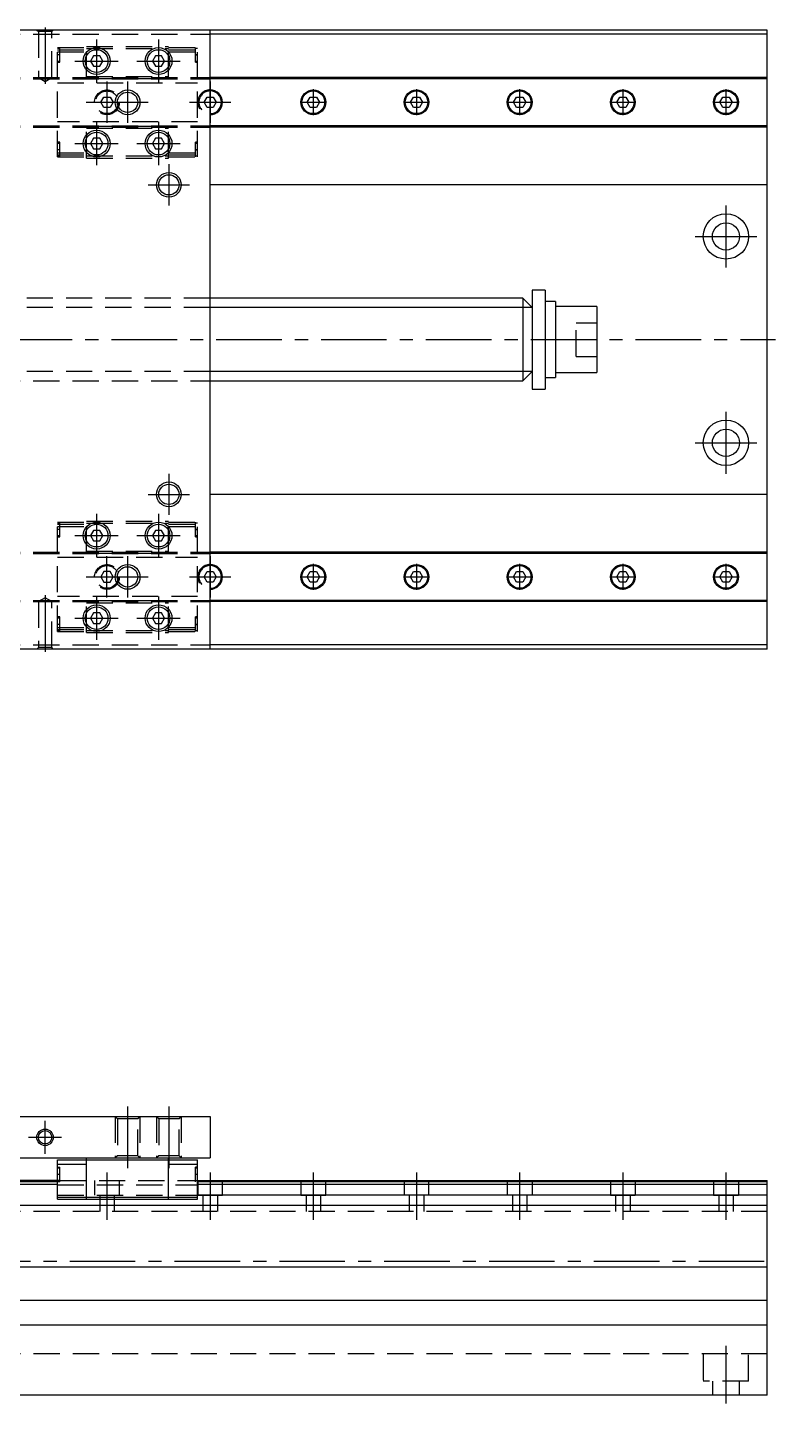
# Model space of a CAD drawing. Extents: x -2 to 722, y -8 to 349.
# Drawn here: x 540.9 to 722.1, y 15.5 to 348.9 of the extents above; entities that cross this region are included whole.
import ezdxf

# ---------------------------------------------------------------- set-up
doc = ezdxf.new("R2010")
doc.units = 0
doc.header["$LTSCALE"] = 0.5
doc.linetypes.add('CENTER', pattern=[50.8, 31.75, -6.35, 6.35, -6.35])
doc.linetypes.add('DASHED', pattern=[19.05, 12.7, -6.35])
for name, color, linetype in [('MSM_CENTER', 1, 'CENTER'), ('MSM_CONTINUOUS', 7, 'CONTINUOUS'), ('MSM_DASHED', 4, 'DASHED'), ('MSM_NARROW', 5, 'CONTINUOUS')]:
    doc.layers.add(name, color=color, linetype=linetype)

msp = doc.modelspace()

# ---------------------------------------------------------------- linework, layer by layer
at = {"layer": 'MSM_CENTER'}
for p, q in [((545.13, 348.91), (545.13, 335.23)), ((557.63, 346.04), (557.63, 335.54)), ((572.63, 346.04), (572.63, 335.54)), ((548.7, 342.29), (548.15, 342.29)), ((552.38, 340.79), (562.88, 340.79)), ((567.38, 340.79), (577.88, 340.79)), ((582.1, 342.29), (581.55, 342.29)), ((560.13, 335.79), (560.13, 325.79)), ((565.13, 335.79), (565.13, 325.79)), ((585.13, 335.79), (585.13, 325.79)), ((610.13, 333.94), (610.13, 327.64)), ((635.13, 333.94), (635.13, 327.64)), ((660.13, 333.94), (660.13, 327.64)), ((685.13, 333.94), (685.13, 327.64)), ((710.13, 333.94), (710.13, 327.64)), ((555.13, 330.79), (570.13, 330.79)), ((580.13, 330.79), (590.13, 330.79)), ((606.98, 330.79), (613.28, 330.79)), ((631.98, 330.79), (638.28, 330.79)), ((656.98, 330.79), (663.28, 330.79)), ((681.98, 330.79), (688.28, 330.79)), ((706.98, 330.79), (713.28, 330.79)), ((557.63, 326.04), (557.63, 315.54)), ((572.63, 326.04), (572.63, 315.54)), ((552.38, 320.79), (562.88, 320.79)), ((567.38, 320.79), (577.88, 320.79)), ((548.7, 319.29), (548.15, 319.29)), ((582.1, 319.29), (581.55, 319.29)), ((575.13, 315.79), (575.13, 305.79)), ((570.13, 310.79), (580.13, 310.79)), ((710.13, 305.79), (710.13, 290.79)), ((702.63, 298.29), (717.63, 298.29)), ((231.03, 273.29), (722.13, 273.29)), ((710.13, 255.79), (710.13, 240.79)), ((702.63, 248.29), (717.63, 248.29)), ((575.13, 240.79), (575.13, 230.79)), ((570.13, 235.79), (580.13, 235.79)), ((557.63, 231.04), (557.63, 220.54)), ((572.63, 231.04), (572.63, 220.54)), ((548.7, 227.29), (548.15, 227.29)), ((582.1, 227.29), (581.55, 227.29)), ((552.38, 225.79), (562.88, 225.79)), ((567.38, 225.79), (577.88, 225.79)), ((560.13, 210.79), (560.13, 220.79)), ((565.13, 220.79), (565.13, 210.79)), ((585.13, 220.79), (585.13, 210.79)), ((610.13, 218.94), (610.13, 212.64)), ((635.13, 218.94), (635.13, 212.64)), ((660.13, 218.94), (660.13, 212.64)), ((685.13, 218.94), (685.13, 212.64)), ((710.13, 218.94), (710.13, 212.64)), ((555.13, 215.79), (570.13, 215.79)), ((580.13, 215.79), (590.13, 215.79)), ((606.98, 215.79), (613.28, 215.79)), ((631.98, 215.79), (638.28, 215.79)), ((656.98, 215.79), (663.28, 215.79)), ((681.98, 215.79), (688.28, 215.79)), ((706.98, 215.79), (713.28, 215.79)), ((545.13, 211.35), (545.13, 197.67)), ((557.63, 211.04), (557.63, 200.54)), ((572.63, 211.04), (572.63, 200.54)), ((548.7, 204.29), (548.15, 204.29)), ((552.38, 205.79), (562.88, 205.79)), ((567.38, 205.79), (577.88, 205.79)), ((582.1, 204.29), (581.55, 204.29)), ((565.13, 87.5), (565.13, 72.5)), ((575.13, 87.5), (575.13, 72.5)), ((545.13, 76), (545.13, 84)), ((541.13, 80), (549.13, 80)), ((548.7, 71), (548.15, 71)), ((560.13, 71.5), (560.13, 60)), ((582.1, 71), (581.55, 71)), ((585.13, 71.5), (585.13, 60)), ((610.13, 71.5), (610.13, 60)), ((635.13, 71.5), (635.13, 60)), ((660.13, 71.5), (660.13, 60)), ((685.13, 71.5), (685.13, 60)), ((710.13, 71.5), (710.13, 60)), ((271.73, 50), (722.13, 50)), ((710.13, 29.5), (710.13, 15.5))]:
    msp.add_line(p, q, dxfattribs=at)
at = {"layer": 'MSM_CONTINUOUS'}
for p, q in [((720.13, 348.29), (350.18, 348.29)), ((585.13, 198.29), (585.13, 348.29)), ((720.13, 347.29), (585.13, 347.29)), ((720.13, 198.29), (720.13, 348.29)), ((556.89, 342.07), (556.15, 340.79)), ((556.15, 340.79), (556.89, 339.51)), ((558.37, 342.07), (556.89, 342.07)), ((559.11, 340.79), (558.37, 342.07)), ((558.37, 339.51), (559.11, 340.79)), ((571.89, 342.07), (571.15, 340.79)), ((571.15, 340.79), (571.89, 339.51)), ((573.37, 342.07), (571.89, 342.07)), ((574.11, 340.79), (573.37, 342.07)), ((573.37, 339.51), (574.11, 340.79)), ((556.89, 339.51), (558.37, 339.51)), ((571.89, 339.51), (573.37, 339.51)), ((720.13, 336.79), (585.13, 336.79)), ((720.08, 324.79), (720.08, 336.79)), ((720.08, 336.49), (585.13, 336.49)), ((585.13, 332.07), (585.87, 332.07)), ((585.87, 332.07), (586.61, 330.79)), ((586.61, 330.79), (585.87, 329.51)), ((608.65, 330.79), (609.39, 332.07)), ((609.39, 329.51), (608.65, 330.79)), ((609.39, 332.07), (610.87, 332.07)), ((610.87, 332.07), (611.61, 330.79)), ((611.61, 330.79), (610.87, 329.51)), ((633.65, 330.79), (634.39, 332.07)), ((634.39, 329.51), (633.65, 330.79)), ((634.39, 332.07), (635.87, 332.07)), ((635.87, 332.07), (636.61, 330.79)), ((636.61, 330.79), (635.87, 329.51)), ((658.65, 330.79), (659.39, 332.07)), ((659.39, 329.51), (658.65, 330.79)), ((659.39, 332.07), (660.87, 332.07)), ((660.87, 332.07), (661.61, 330.79)), ((661.61, 330.79), (660.87, 329.51)), ((683.65, 330.79), (684.39, 332.07)), ((684.39, 329.51), (683.65, 330.79)), ((684.39, 332.07), (685.87, 332.07)), ((685.87, 332.07), (686.61, 330.79)), ((686.61, 330.79), (685.87, 329.51)), ((708.65, 330.79), (709.39, 332.07)), ((709.39, 329.51), (708.65, 330.79)), ((709.39, 332.07), (710.87, 332.07)), ((710.87, 332.07), (711.61, 330.79)), ((711.61, 330.79), (710.87, 329.51)), ((585.87, 329.51), (585.13, 329.51)), ((610.87, 329.51), (609.39, 329.51)), ((635.87, 329.51), (634.39, 329.51)), ((660.87, 329.51), (659.39, 329.51)), ((685.87, 329.51), (684.39, 329.51)), ((710.87, 329.51), (709.39, 329.51)), ((720.08, 325.09), (585.13, 325.09)), ((720.08, 324.79), (585.13, 324.79)), ((556.89, 322.07), (556.15, 320.79)), ((556.15, 320.79), (556.89, 319.51)), ((558.37, 322.07), (556.89, 322.07)), ((559.11, 320.79), (558.37, 322.07)), ((558.37, 319.51), (559.11, 320.79)), ((571.89, 322.07), (571.15, 320.79)), ((571.15, 320.79), (571.89, 319.51)), ((573.37, 322.07), (571.89, 322.07)), ((574.11, 320.79), (573.37, 322.07)), ((573.37, 319.51), (574.11, 320.79)), ((556.89, 319.51), (558.37, 319.51)), ((571.89, 319.51), (573.37, 319.51)), ((720.13, 310.79), (585.13, 310.79)), ((663.13, 285.29), (663.13, 261.29)), ((666.33, 285.29), (663.13, 285.29)), ((666.33, 285.29), (666.33, 261.29)), ((660.88, 283.29), (585.13, 283.29)), ((663.13, 281.04), (660.88, 283.29)), ((660.88, 283.29), (660.88, 263.29)), ((668.83, 282.49), (666.33, 282.49)), ((668.83, 282.49), (668.83, 264.09)), ((678.83, 281.29), (668.83, 281.29)), ((678.83, 281.29), (678.83, 265.29)), ((660.88, 263.29), (663.13, 265.54)), ((666.33, 264.09), (668.83, 264.09)), ((668.83, 265.29), (678.83, 265.29)), ((585.13, 263.29), (660.88, 263.29)), ((663.13, 261.29), (666.33, 261.29)), ((720.13, 235.79), (585.13, 235.79)), ((556.89, 227.07), (556.15, 225.79)), ((558.37, 227.07), (556.89, 227.07)), ((559.11, 225.79), (558.37, 227.07)), ((571.89, 227.07), (571.15, 225.79)), ((573.37, 227.07), (571.89, 227.07)), ((574.11, 225.79), (573.37, 227.07)), ((556.15, 225.79), (556.89, 224.51)), ((556.89, 224.51), (558.37, 224.51)), ((558.37, 224.51), (559.11, 225.79)), ((571.15, 225.79), (571.89, 224.51)), ((571.89, 224.51), (573.37, 224.51)), ((573.37, 224.51), (574.11, 225.79)), ((720.08, 221.79), (585.13, 221.79)), ((720.08, 221.49), (585.13, 221.49)), ((720.08, 209.79), (720.08, 221.79)), ((585.13, 217.07), (585.87, 217.07)), ((585.87, 217.07), (586.61, 215.79)), ((608.65, 215.79), (609.39, 217.07)), ((609.39, 217.07), (610.87, 217.07)), ((610.87, 217.07), (611.61, 215.79)), ((633.65, 215.79), (634.39, 217.07)), ((634.39, 217.07), (635.87, 217.07)), ((635.87, 217.07), (636.61, 215.79)), ((658.65, 215.79), (659.39, 217.07)), ((659.39, 217.07), (660.87, 217.07)), ((660.87, 217.07), (661.61, 215.79)), ((683.65, 215.79), (684.39, 217.07)), ((684.39, 217.07), (685.87, 217.07)), ((685.87, 217.07), (686.61, 215.79)), ((708.65, 215.79), (709.39, 217.07)), ((709.39, 217.07), (710.87, 217.07)), ((710.87, 217.07), (711.61, 215.79)), ((585.87, 214.51), (585.13, 214.51)), ((586.61, 215.79), (585.87, 214.51)), ((609.39, 214.51), (608.65, 215.79)), ((610.87, 214.51), (609.39, 214.51)), ((611.61, 215.79), (610.87, 214.51)), ((634.39, 214.51), (633.65, 215.79)), ((635.87, 214.51), (634.39, 214.51)), ((636.61, 215.79), (635.87, 214.51)), ((659.39, 214.51), (658.65, 215.79)), ((660.87, 214.51), (659.39, 214.51)), ((661.61, 215.79), (660.87, 214.51)), ((684.39, 214.51), (683.65, 215.79)), ((685.87, 214.51), (684.39, 214.51)), ((686.61, 215.79), (685.87, 214.51)), ((709.39, 214.51), (708.65, 215.79)), ((710.87, 214.51), (709.39, 214.51)), ((711.61, 215.79), (710.87, 214.51)), ((720.08, 210.09), (585.13, 210.09)), ((556.89, 207.07), (556.15, 205.79)), ((558.37, 207.07), (556.89, 207.07)), ((559.11, 205.79), (558.37, 207.07)), ((571.89, 207.07), (571.15, 205.79)), ((573.37, 207.07), (571.89, 207.07)), ((574.11, 205.79), (573.37, 207.07)), ((720.13, 209.79), (585.13, 209.79)), ((556.15, 205.79), (556.89, 204.51)), ((556.89, 204.51), (558.37, 204.51)), ((558.37, 204.51), (559.11, 205.79)), ((571.15, 205.79), (571.89, 204.51)), ((571.89, 204.51), (573.37, 204.51)), ((573.37, 204.51), (574.11, 205.79)), ((720.13, 198.29), (350.18, 198.29)), ((720.13, 199.29), (585.13, 199.29)), ((485.13, 85), (585.13, 85)), ((585.13, 85), (585.13, 75)), ((485.13, 75), (585.13, 75)), ((548.18, 65), (548.18, 74.5)), ((548.18, 74.5), (582.08, 74.5)), ((548.18, 73.5), (555.18, 73.5)), ((555.18, 65), (555.18, 75)), ((575.08, 65), (575.08, 75)), ((575.08, 73.5), (582.08, 73.5)), ((582.08, 65), (582.08, 74.5)), ((548.18, 72.8), (548.68, 72.8)), ((548.68, 72.5), (548.18, 72.5)), ((548.68, 69.2), (548.68, 72.8)), ((582.08, 72.8), (581.58, 72.8)), ((581.58, 69.2), (581.58, 72.8)), ((582.08, 72.5), (581.58, 72.5)), ((548.68, 69.5), (521.58, 69.5)), ((548.18, 69.2), (522.08, 69.2)), ((548.18, 68.55), (522.08, 68.55)), ((548.68, 69.2), (548.18, 69.2)), ((581.58, 69.5), (720.08, 69.5)), ((720.08, 69.2), (582.08, 69.2)), ((720.08, 68.55), (582.08, 68.55)), ((720.08, 63.5), (720.08, 69.5)), ((720.13, 63.5), (350.13, 63.5)), ((548.18, 65.5), (582.08, 65.5)), ((548.18, 65), (582.08, 65)), ((720.08, 65.95), (582.08, 65.95)), ((720.13, 17.5), (720.13, 63.5)), ((720.13, 48.5), (350.13, 48.5)), ((350.13, 40.5), (720.13, 40.5)), ((720.13, 34.5), (350.13, 34.5)), ((720.13, 17.5), (350.13, 17.5))]:
    msp.add_line(p, q, dxfattribs=at)
for centre, radius in [((557.63, 340.79), 3.25), ((557.63, 340.79), 2.75), ((572.63, 340.79), 3.25), ((572.63, 340.79), 2.75), ((610.13, 330.79), 3), ((610.13, 330.79), 2.75), ((635.13, 330.79), 3), ((635.13, 330.79), 2.75), ((660.13, 330.79), 3), ((660.13, 330.79), 2.75), ((685.13, 330.79), 3), ((685.13, 330.79), 2.75), ((710.13, 330.79), 3), ((710.13, 330.79), 2.75), ((565.13, 330.79), 2.46), ((557.63, 320.79), 3.25), ((557.63, 320.79), 2.75), ((572.63, 320.79), 3.25), ((572.63, 320.79), 2.75), ((575.13, 310.79), 2.46), ((710.13, 298.29), 5.5), ((710.13, 298.29), 3.3), ((710.13, 248.29), 5.5), ((710.13, 248.29), 3.3), ((575.13, 235.79), 2.46), ((557.63, 225.79), 3.25), ((557.63, 225.79), 2.75), ((572.63, 225.79), 3.25), ((572.63, 225.79), 2.75), ((565.13, 215.79), 2.46), ((610.13, 215.79), 3), ((610.13, 215.79), 2.75), ((635.13, 215.79), 3), ((635.13, 215.79), 2.75), ((660.13, 215.79), 3), ((660.13, 215.79), 2.75), ((685.13, 215.79), 3), ((685.13, 215.79), 2.75), ((710.13, 215.79), 3), ((710.13, 215.79), 2.75), ((557.63, 205.79), 3.25), ((557.63, 205.79), 2.75), ((572.63, 205.79), 3.25), ((572.63, 205.79), 2.75), ((545.13, 80), 1.62)]:
    msp.add_circle(centre, radius, dxfattribs=at)
for centre, radius in [((585.13, 330.79), 3), ((585.13, 330.79), 2.75), ((585.13, 215.79), 3), ((585.13, 215.79), 2.75)]:
    msp.add_arc(centre, radius, 270, 90, dxfattribs=at)
at = {"layer": 'MSM_DASHED'}
for p, q in [((485.13, 347.29), (585.13, 347.29)), ((543.13, 348.29), (543.51, 347.91)), ((543.51, 347.91), (543.51, 336.79)), ((546.75, 347.91), (543.51, 347.91)), ((546.75, 347.91), (547.13, 348.29)), ((546.75, 336.79), (546.75, 347.91)), ((548.18, 344.04), (555.18, 344.04)), ((548.18, 317.54), (548.18, 344.04)), ((548.68, 343.79), (548.18, 343.79)), ((548.18, 343.54), (555.18, 343.54)), ((548.68, 340.49), (548.68, 344.04)), ((555.18, 344.29), (575.08, 344.29)), ((555.18, 336.54), (555.18, 344.29)), ((555.18, 343.79), (575.08, 343.79)), ((575.08, 336.54), (575.08, 344.29)), ((575.08, 344.04), (582.08, 344.04)), ((575.08, 343.54), (582.08, 343.54)), ((581.58, 340.49), (581.58, 344.04)), ((582.08, 343.79), (581.58, 343.79)), ((582.08, 317.54), (582.08, 344.04)), ((548.18, 343.04), (555.18, 343.04)), ((548.68, 342.29), (548.18, 342.29)), ((548.18, 340.79), (548.68, 340.79)), ((548.18, 340.49), (548.68, 340.49)), ((575.08, 343.04), (582.08, 343.04)), ((581.58, 342.29), (582.08, 342.29)), ((581.58, 340.79), (582.08, 340.79)), ((581.58, 340.49), (582.08, 340.49)), ((485.13, 336.79), (585.13, 336.79)), ((543.51, 336.79), (545.13, 335.85)), ((545.13, 335.85), (546.75, 336.79)), ((555.18, 337.04), (575.08, 337.04)), ((485.13, 336.49), (585.13, 336.49)), ((548.18, 335.54), (582.08, 335.54)), ((555.18, 336.54), (575.08, 336.54)), ((558.65, 330.79), (559.39, 332.07)), ((559.39, 329.51), (558.65, 330.79)), ((559.39, 332.07), (560.87, 332.07)), ((560.87, 332.07), (561.61, 330.79)), ((561.61, 330.79), (560.87, 329.51)), ((583.65, 330.79), (584.39, 332.07)), ((584.39, 329.51), (583.65, 330.79)), ((584.39, 332.07), (585.13, 332.07)), ((560.87, 329.51), (559.39, 329.51)), ((585.13, 329.51), (584.39, 329.51)), ((485.13, 325.09), (585.13, 325.09)), ((485.13, 324.79), (585.13, 324.79)), ((582.08, 326.04), (548.18, 326.04)), ((555.18, 325.04), (575.08, 325.04)), ((555.18, 317.29), (555.18, 325.04)), ((555.18, 324.54), (575.08, 324.54)), ((575.08, 317.29), (575.08, 325.04)), ((548.68, 321.09), (548.18, 321.09)), ((548.68, 320.79), (548.18, 320.79)), ((548.68, 317.54), (548.68, 321.09)), ((581.58, 317.54), (581.58, 321.09)), ((582.08, 321.09), (581.58, 321.09)), ((582.08, 320.79), (581.58, 320.79)), ((548.68, 319.29), (548.18, 319.29)), ((548.18, 318.54), (555.18, 318.54)), ((548.18, 318.04), (555.18, 318.04)), ((548.18, 317.79), (548.68, 317.79)), ((548.18, 317.54), (555.18, 317.54)), ((555.18, 317.79), (575.08, 317.79)), ((555.18, 317.29), (575.08, 317.29)), ((575.08, 318.54), (582.08, 318.54)), ((575.08, 318.04), (582.08, 318.04)), ((575.08, 317.54), (582.08, 317.54)), ((581.58, 319.29), (582.08, 319.29)), ((581.58, 317.79), (582.08, 317.79)), ((585.13, 283.29), (485.13, 283.29)), ((585.13, 281.04), (485.13, 281.04)), ((673.83, 277.35), (678.83, 277.35)), ((673.83, 269.23), (673.83, 277.35)), ((673.83, 273.29), (678.83, 273.29)), ((673.83, 269.23), (678.83, 269.23)), ((585.13, 265.54), (485.13, 265.54)), ((485.13, 263.29), (585.13, 263.29)), ((548.18, 229.04), (555.18, 229.04)), ((548.18, 202.54), (548.18, 229.04)), ((548.68, 228.79), (548.18, 228.79)), ((548.18, 228.54), (555.18, 228.54)), ((548.18, 228.04), (555.18, 228.04)), ((548.68, 227.29), (548.18, 227.29)), ((548.68, 225.49), (548.68, 229.04)), ((555.18, 229.29), (575.08, 229.29)), ((555.18, 221.54), (555.18, 229.29)), ((555.18, 228.79), (575.08, 228.79)), ((575.08, 221.54), (575.08, 229.29)), ((575.08, 229.04), (582.08, 229.04)), ((575.08, 228.54), (582.08, 228.54)), ((575.08, 228.04), (582.08, 228.04)), ((581.58, 225.49), (581.58, 229.04)), ((582.08, 228.79), (581.58, 228.79)), ((581.58, 227.29), (582.08, 227.29)), ((582.08, 202.54), (582.08, 229.04)), ((548.18, 225.79), (548.68, 225.79)), ((548.18, 225.49), (548.68, 225.49)), ((581.58, 225.79), (582.08, 225.79)), ((581.58, 225.49), (582.08, 225.49)), ((485.13, 221.79), (585.13, 221.79)), ((485.13, 221.49), (585.13, 221.49)), ((548.18, 220.54), (582.08, 220.54)), ((555.18, 222.04), (575.08, 222.04)), ((555.18, 221.54), (575.08, 221.54)), ((559.39, 217.07), (558.65, 215.79)), ((560.87, 217.07), (559.39, 217.07)), ((561.61, 215.79), (560.87, 217.07)), ((583.65, 215.79), (584.39, 217.07)), ((584.39, 217.07), (585.13, 217.07)), ((558.65, 215.79), (559.39, 214.51)), ((559.39, 214.51), (560.87, 214.51)), ((560.87, 214.51), (561.61, 215.79)), ((584.39, 214.51), (583.65, 215.79)), ((585.13, 214.51), (584.39, 214.51)), ((485.13, 210.09), (585.13, 210.09)), ((545.13, 210.72), (543.51, 209.79)), ((546.75, 209.79), (545.13, 210.72)), ((582.08, 211.04), (548.18, 211.04)), ((485.13, 209.79), (585.13, 209.79)), ((543.51, 209.79), (543.51, 198.67)), ((546.75, 198.67), (546.75, 209.79)), ((555.18, 202.29), (555.18, 210.04)), ((555.18, 210.04), (575.08, 210.04)), ((555.18, 209.54), (575.08, 209.54)), ((575.08, 202.29), (575.08, 210.04)), ((548.68, 206.09), (548.18, 206.09)), ((548.68, 205.79), (548.18, 205.79)), ((548.68, 204.29), (548.18, 204.29)), ((548.18, 203.54), (555.18, 203.54)), ((548.68, 202.54), (548.68, 206.09)), ((575.08, 203.54), (582.08, 203.54)), ((581.58, 202.54), (581.58, 206.09)), ((582.08, 206.09), (581.58, 206.09)), ((582.08, 205.79), (581.58, 205.79)), ((581.58, 204.29), (582.08, 204.29)), ((548.18, 203.04), (555.18, 203.04)), ((548.18, 202.79), (548.68, 202.79)), ((548.18, 202.54), (555.18, 202.54)), ((555.18, 202.79), (575.08, 202.79)), ((555.18, 202.29), (575.08, 202.29)), ((575.08, 203.04), (582.08, 203.04)), ((575.08, 202.54), (582.08, 202.54)), ((581.58, 202.79), (582.08, 202.79)), ((485.13, 199.29), (585.13, 199.29)), ((543.51, 198.67), (543.13, 198.29)), ((546.75, 198.67), (543.51, 198.67)), ((547.13, 198.29), (546.75, 198.67)), ((562.13, 85), (562.67, 84.46)), ((562.13, 85), (562.13, 75)), ((562.67, 84.46), (562.67, 75.54)), ((567.59, 84.46), (562.67, 84.46)), ((567.59, 84.46), (568.13, 85)), ((567.59, 75.54), (567.59, 84.46)), ((568.13, 85), (568.13, 75)), ((572.13, 85), (572.67, 84.46)), ((572.13, 85), (572.13, 75)), ((572.67, 84.46), (572.67, 75.54)), ((577.59, 84.46), (572.67, 84.46)), ((577.59, 84.46), (578.13, 85)), ((577.59, 75.54), (577.59, 84.46)), ((578.13, 85), (578.13, 75)), ((562.67, 75.54), (562.13, 75)), ((567.59, 75.54), (562.67, 75.54)), ((568.13, 75), (567.59, 75.54)), ((572.67, 75.54), (572.13, 75)), ((577.59, 75.54), (572.67, 75.54)), ((578.13, 75), (577.59, 75.54)), ((548.18, 68.5), (582.08, 68.5)), ((548.68, 69.5), (581.58, 69.5)), ((557.13, 69.5), (557.13, 66)), ((563.13, 66), (563.13, 69.5)), ((582.13, 69.5), (582.13, 66)), ((588.13, 66), (588.13, 69.5)), ((607.13, 69.5), (607.13, 66)), ((613.13, 66), (613.13, 69.5)), ((632.13, 69.5), (632.13, 66)), ((638.13, 66), (638.13, 69.5)), ((657.13, 69.5), (657.13, 66)), ((663.13, 69.5), (663.13, 66)), ((682.13, 69.5), (682.13, 66)), ((688.13, 69.5), (688.13, 66)), ((707.13, 69.5), (707.13, 66)), ((713.13, 69.5), (713.13, 66)), ((548.18, 66), (582.08, 66)), ((558.38, 66), (558.38, 62)), ((561.88, 66), (561.88, 62)), ((582.13, 66), (588.13, 66)), ((583.38, 66), (583.38, 62)), ((586.88, 66), (586.88, 62)), ((607.13, 66), (613.13, 66)), ((608.38, 66), (608.38, 62)), ((611.88, 66), (611.88, 62)), ((638.13, 66), (632.13, 66)), ((633.38, 66), (633.38, 62)), ((636.88, 66), (636.88, 62)), ((663.13, 66), (657.13, 66)), ((658.38, 66), (658.38, 62)), ((661.88, 66), (661.88, 62)), ((682.13, 66), (688.13, 66)), ((683.38, 66), (683.38, 62)), ((686.88, 66), (686.88, 62)), ((707.13, 66), (713.13, 66)), ((708.38, 66), (708.38, 62)), ((711.88, 66), (711.88, 62)), ((720.13, 62), (350.13, 62)), ((720.13, 27.5), (350.13, 27.5)), ((704.63, 27.5), (704.63, 20.9)), ((715.63, 20.9), (715.63, 27.5)), ((715.63, 20.9), (704.63, 20.9)), ((706.83, 20.9), (706.83, 17.5)), ((713.43, 17.5), (713.43, 20.9))]:
    msp.add_line(p, q, dxfattribs=at)
for centre, radius in [((560.13, 330.79), 3), ((560.13, 330.79), 2.75), ((560.13, 215.79), 3), ((560.13, 215.79), 2.75)]:
    msp.add_circle(centre, radius, dxfattribs=at)
for centre, radius in [((585.13, 330.79), 3), ((585.13, 330.79), 2.75), ((585.13, 215.79), 3), ((585.13, 215.79), 2.75)]:
    msp.add_arc(centre, radius, 90, 270, dxfattribs=at)
at = {"layer": 'MSM_NARROW'}
for p, q in [((663.13, 281.04), (585.13, 281.04)), ((663.13, 265.54), (585.13, 265.54))]:
    msp.add_line(p, q, dxfattribs=at)
for centre, radius in [((565.13, 330.79), 3), ((575.13, 310.79), 3), ((575.13, 235.79), 3), ((565.13, 215.79), 3), ((545.13, 80), 2)]:
    msp.add_circle(centre, radius, dxfattribs=at)

doc.saveas('drawing.dxf')
